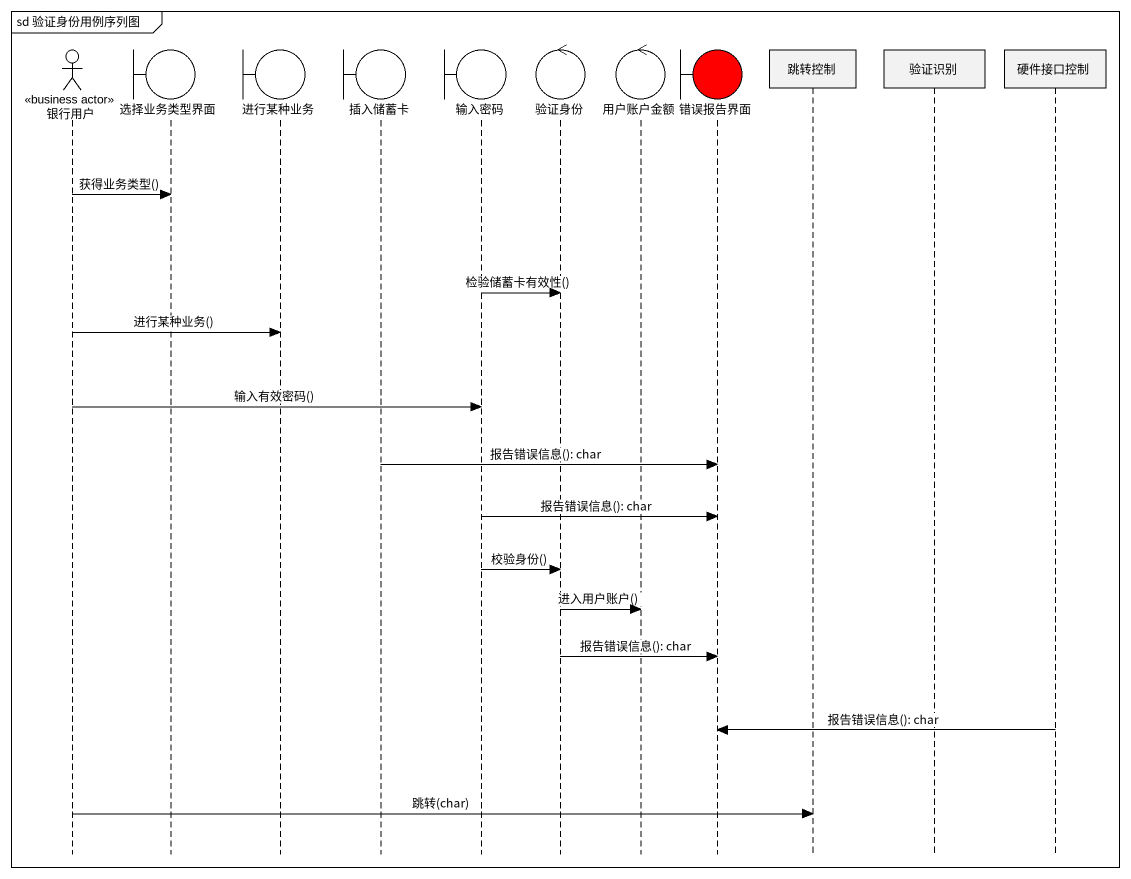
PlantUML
@startuml
mainframe sd 验证身份用例序列图
hide footbox
actor 银行用户 <<business actor>>
boundary 选择业务类型界面
boundary 进行某种业务
boundary 插入储蓄卡
boundary 输入密码
control 验证身份
control 用户账户金额
boundary 错误报告界面 #FF0000
participant 跳转控制
participant 验证识别
participant 硬件接口控制

银行用户 -> 选择业务类型界面 : 获得业务类型()
输入密码 -> 验证身份 : 检验储蓄卡有效性()
银行用户 -> 进行某种业务 : 进行某种业务()
银行用户 -> 输入密码 : 输入有效密码()
插入储蓄卡 -> 错误报告界面 : 报告错误信息(): char
输入密码 -> 错误报告界面 : 报告错误信息(): char
输入密码 -> 验证身份 : 校验身份()
验证身份 -> 用户账户金额 : 进入用户账户()
验证身份 -> 错误报告界面 : 报告错误信息(): char
硬件接口控制 -> 错误报告界面 : 报告错误信息(): char
银行用户 -> 跳转控制 : 跳转(char)
@enduml
